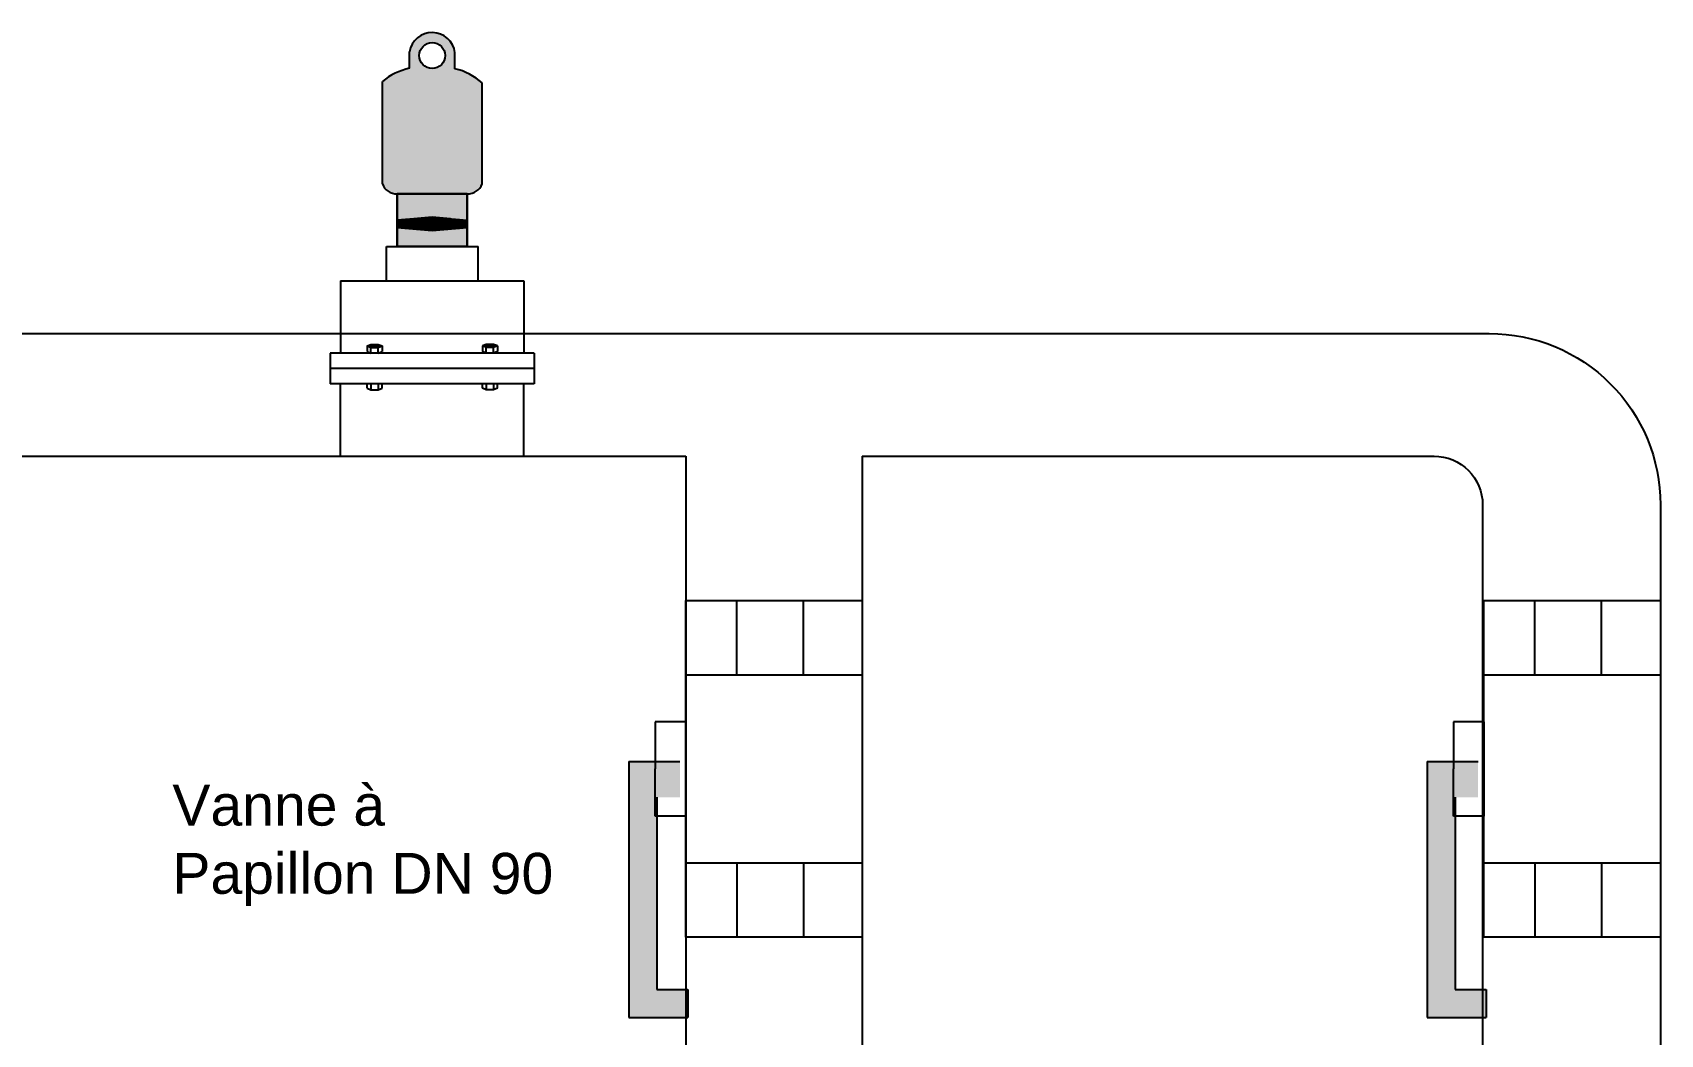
# Model space of a CAD drawing. Header units: millimetres. Extents: x 81856 to 91441, y 211852 to 275626.
# Drawn here: x 86237.1 to 86405.1, y 275216.6 to 275320 of the extents above; entities that cross this region are included whole.
import ezdxf

# ---------------------------------------------------------------- set-up
doc = ezdxf.new("R2010")
doc.units = ezdxf.units.MM
doc.header["$LTSCALE"] = 2
doc.styles.get("Standard").update_dxf_attribs({"font": 'txt.shx'})

msp = doc.modelspace()

# ---------------------------------------------------------------- hatches: boundary and pattern name
h = msp.add_hatch(color=1)
h.paths.add_polyline_path([(86273.161, 275304.374, 0.3050503), (86274.529, 275303.336), (86282.089, 275303.336, 0.305084), (86283.457, 275304.374), (86283.457, 275314.781, 0.1214913), (86280.656, 275316.24), (86280.656, 275317.907, 0.8641392), (86275.962, 275317.969), (86275.962, 275316.281, 0.1195175), (86273.161, 275314.933)])
h.paths.add_polyline_path([(86276.968, 275317.594, -1), (86279.641, 275317.594, -1)], flags=16)
for color, points in [(252, [(86274.704, 275303.336), (86274.704, 275300.613), (86276.408, 275300.768), (86278.309, 275300.916), (86280.21, 275300.768), (86281.914, 275300.613), (86281.914, 275303.336)]), (251, [(86276.408, 275300.768), (86274.704, 275300.613), (86274.704, 275299.867), (86276.408, 275299.712)]), (251, [(86278.309, 275300.916), (86276.408, 275300.768), (86276.408, 275299.712), (86278.309, 275299.564)]), (251, [(86280.21, 275299.712), (86280.21, 275300.768), (86278.309, 275300.916), (86278.309, 275299.564)]), (251, [(86281.914, 275299.867), (86281.914, 275300.613), (86280.21, 275300.768), (86280.21, 275299.712)]), (252, [(86281.914, 275297.89), (86281.914, 275299.867), (86280.21, 275299.712), (86278.309, 275299.564), (86276.408, 275299.712), (86274.704, 275299.867), (86274.704, 275297.89)]), (1, [(86298.611, 275218.384), (86298.611, 275244.791), (86303.873, 275244.791), (86303.873, 275242.947), (86303.873, 275241.104), (86301.495, 275241.104), (86301.495, 275221.268), (86304.697, 275221.268), (86304.697, 275218.384)]), (1, [(86380.983, 275218.384), (86380.983, 275244.791), (86386.245, 275244.791), (86386.245, 275242.947), (86386.245, 275241.104), (86383.867, 275241.104), (86383.867, 275221.268), (86387.069, 275221.268), (86387.069, 275218.384)])]:
    msp.add_hatch(color=color).paths.add_polyline_path(points)

# ---------------------------------------------------------------- linework, layer by layer
at = {"color": 0}
for p, q in [((86275.962, 275316.281), (86275.962, 275317.969)), ((86280.656, 275316.24), (86280.656, 275317.907)), ((86273.161, 275304.374), (86273.161, 275314.933)), ((86283.457, 275304.374), (86283.457, 275314.781)), ((86274.704, 275297.89), (86274.704, 275303.336)), ((86274.704, 275303.336), (86281.914, 275303.336)), ((86274.704, 275303.336), (86281.914, 275303.336)), ((86281.914, 275303.336), (86281.914, 275297.89)), ((86274.704, 275300.613), (86274.704, 275299.867)), ((86276.408, 275300.756), (86276.408, 275299.712)), ((86278.309, 275300.916), (86278.309, 275299.565)), ((86280.21, 275300.768), (86280.21, 275299.724)), ((86281.914, 275300.613), (86281.914, 275299.867)), ((86274.704, 275299.867), (86278.309, 275299.564)), ((86278.309, 275299.564), (86281.914, 275299.867)), ((86273.576, 275297.89), (86283.042, 275297.89)), ((86273.576, 275294.361), (86273.576, 275297.89)), ((86281.914, 275297.89), (86274.704, 275297.89)), ((86274.704, 275297.89), (86281.914, 275297.89)), ((86283.042, 275294.361), (86283.042, 275297.89)), ((86268.843, 275294.361), (86287.775, 275294.361)), ((86268.843, 275294.361), (86268.843, 275286.901)), ((86287.775, 275294.361), (86287.775, 275286.901)), ((86271.583, 275287.655), (86271.97, 275287.811)), ((86271.583, 275287.655), (86271.583, 275287.059)), ((86271.583, 275287.655), (86271.97, 275287.499)), ((86271.865, 275287.655), (86271.99, 275287.706)), ((86271.865, 275287.655), (86271.99, 275287.605)), ((86271.97, 275287.811), (86272.744, 275287.811)), ((86271.97, 275286.903), (86271.97, 275287.499)), ((86271.97, 275287.499), (86272.744, 275287.499)), ((86271.99, 275287.706), (86272.724, 275287.706)), ((86271.99, 275287.605), (86272.724, 275287.605)), ((86272.724, 275287.706), (86272.849, 275287.655)), ((86272.724, 275287.605), (86272.849, 275287.655)), ((86272.744, 275287.811), (86273.132, 275287.655)), ((86272.744, 275287.499), (86273.132, 275287.655)), ((86272.744, 275286.903), (86272.744, 275287.499)), ((86273.132, 275287.655), (86273.132, 275287.059)), ((86283.874, 275287.811), (86283.486, 275287.655)), ((86283.874, 275287.499), (86283.486, 275287.655)), ((86283.486, 275287.655), (86283.486, 275287.059)), ((86283.894, 275287.706), (86283.769, 275287.655)), ((86283.894, 275287.605), (86283.769, 275287.655)), ((86284.648, 275287.811), (86283.874, 275287.811)), ((86284.648, 275287.499), (86283.874, 275287.499)), ((86283.874, 275286.903), (86283.874, 275287.499)), ((86284.628, 275287.706), (86283.894, 275287.706)), ((86284.628, 275287.605), (86283.894, 275287.605)), ((86284.753, 275287.655), (86284.628, 275287.706)), ((86284.753, 275287.655), (86284.628, 275287.605)), ((86285.035, 275287.655), (86284.648, 275287.811)), ((86285.035, 275287.655), (86284.648, 275287.499)), ((86284.648, 275286.903), (86284.648, 275287.499)), ((86285.035, 275287.655), (86285.035, 275287.059)), ((86267.788, 275286.901), (86267.788, 275283.737)), ((86288.83, 275286.901), (86267.788, 275286.901)), ((86271.583, 275287.059), (86271.97, 275286.903)), ((86272.744, 275286.903), (86273.132, 275287.059)), ((86283.874, 275286.903), (86283.486, 275287.059)), ((86285.035, 275287.059), (86284.648, 275286.903)), ((86288.83, 275286.901), (86288.83, 275283.737)), ((86288.83, 275285.319), (86267.788, 275285.319)), ((86288.83, 275283.737), (86267.788, 275283.737)), ((86288.83, 275283.737), (86267.788, 275283.737)), ((86268.843, 275276.277), (86268.843, 275283.737)), ((86271.583, 275283.281), (86271.583, 275283.737)), ((86271.583, 275283.281), (86271.97, 275283.139)), ((86271.97, 275283.735), (86271.97, 275283.139)), ((86271.97, 275283.139), (86272.744, 275283.139)), ((86272.744, 275283.735), (86272.744, 275283.139)), ((86272.744, 275283.139), (86273.132, 275283.295)), ((86273.132, 275283.295), (86273.132, 275283.737)), ((86283.486, 275283.295), (86283.486, 275283.737)), ((86283.874, 275283.139), (86283.486, 275283.295)), ((86283.874, 275283.735), (86283.874, 275283.139)), ((86284.648, 275283.139), (86283.874, 275283.139)), ((86284.648, 275283.735), (86284.648, 275283.139)), ((86285.035, 275283.281), (86284.648, 275283.139)), ((86285.035, 275283.281), (86285.035, 275283.737)), ((86287.775, 275276.277), (86287.775, 275283.737)), ((86268.843, 275276.277), (86287.775, 275276.277)), ((86322.687, 275276.277), (86322.687, 275163.334)), ((86304.464, 275226.665), (86304.464, 275261.395)), ((86309.735, 275253.73), (86309.735, 275261.395)), ((86316.621, 275253.73), (86316.621, 275261.395)), ((86322.687, 275261.395), (86322.687, 275226.665)), ((86386.836, 275226.665), (86386.836, 275261.395)), ((86392.107, 275253.73), (86392.107, 275261.395)), ((86398.993, 275253.73), (86398.993, 275261.395)), ((86405.059, 275261.395), (86405.059, 275226.665)), ((86304.464, 275253.723), (86322.687, 275253.723)), ((86386.836, 275253.723), (86405.059, 275253.723)), ((86304.464, 275248.894), (86301.327, 275248.894)), ((86301.327, 275248.894), (86301.327, 275244.03)), ((86304.464, 275248.894), (86304.464, 275239.166)), ((86386.836, 275248.894), (86383.699, 275248.894)), ((86383.699, 275248.894), (86383.699, 275244.03)), ((86386.836, 275248.894), (86386.836, 275239.166)), ((86298.611, 275244.791), (86303.873, 275244.791)), ((86298.611, 275244.791), (86298.611, 275218.384)), ((86301.327, 275239.166), (86301.327, 275244.03)), ((86380.983, 275244.791), (86386.245, 275244.791)), ((86380.983, 275244.791), (86380.983, 275218.384)), ((86383.699, 275239.166), (86383.699, 275244.03)), ((86301.495, 275241.104), (86301.495, 275221.268)), ((86383.867, 275241.104), (86383.867, 275221.268)), ((86304.464, 275239.166), (86301.327, 275239.166)), ((86386.836, 275239.166), (86383.699, 275239.166)), ((86304.464, 275234.338), (86322.687, 275234.338)), ((86309.735, 275234.331), (86309.735, 275226.665)), ((86316.621, 275234.331), (86316.621, 275226.665)), ((86386.836, 275234.338), (86405.059, 275234.338)), ((86392.107, 275234.331), (86392.107, 275226.665)), ((86398.993, 275234.331), (86398.993, 275226.665)), ((86322.687, 275226.665), (86304.464, 275226.665)), ((86405.059, 275226.665), (86386.836, 275226.665)), ((86301.495, 275221.268), (86304.697, 275221.268)), ((86304.697, 275221.268), (86304.697, 275218.384)), ((86383.867, 275221.268), (86387.069, 275221.268)), ((86387.069, 275221.268), (86387.069, 275218.384)), ((86298.611, 275218.384), (86304.697, 275218.384)), ((86380.983, 275218.384), (86387.069, 275218.384))]:
    msp.add_line(p, q, dxfattribs=at)
at = {"color": 7}
for p, q in [((86276.408, 275300.768), (86274.704, 275300.613)), ((86278.309, 275300.916), (86276.408, 275300.768)), ((86276.408, 275300.768), (86276.408, 275299.712)), ((86278.309, 275300.916), (86278.309, 275299.564)), ((86280.21, 275300.768), (86278.309, 275300.916)), ((86280.21, 275300.768), (86281.914, 275300.613)), ((86280.21, 275300.768), (86280.21, 275299.712)), ((86276.408, 275299.712), (86274.704, 275299.867)), ((86278.309, 275299.564), (86276.408, 275299.712)), ((86280.21, 275299.712), (86278.309, 275299.564)), ((86280.21, 275299.712), (86281.914, 275299.867))]:
    msp.add_line(p, q, dxfattribs=at)
for p, q in [((86228.785, 275288.931), (86322.687, 275288.927)), ((86228.785, 275276.277), (86304.464, 275276.277)), ((86304.464, 275261.395), (86322.687, 275261.395)), ((86386.836, 275261.395), (86405.059, 275261.395))]:
    msp.add_line(p, q)
at = {"color": 0}
for points in [[(86274.704, 275297.89), (86281.914, 275297.89), (86281.914, 275303.336), (86274.704, 275303.336)], [(86274.704, 275303.336), (86281.914, 275303.336), (86281.914, 275297.89), (86274.704, 275297.89)]]:
    msp.add_lwpolyline(points, close=True, dxfattribs=at)
for points in [[(86274.704, 275300.613), (86278.309, 275300.916), (86281.914, 275300.613), (86281.914, 275299.867), (86278.457, 275299.553), (86274.704, 275299.867)], [(86304.464, 275276.277), (86304.464, 275167.131)]]:
    msp.add_lwpolyline(points, dxfattribs=at)
at = {"flags": 128}
for points in [[(86322.687, 275288.927), (86387.399, 275288.927, -0.4142136), (86405.059, 275271.267), (86405.059, 275085.752)], [(86322.687, 275276.277), (86381.704, 275276.277, -0.4142136), (86386.704, 275271.277), (86386.704, 275085.752)]]:
    msp.add_lwpolyline(points, format="xyb", dxfattribs=at)
at = {"color": 0}
msp.add_circle((86278.304, 275317.594), 1.336, dxfattribs=at)
for centre, radius, start, end in [((86278.304, 275317.594), 2.373, 7.57431, 170.90064), ((86277.34, 275309.833), 6.593, 102.06622, 129.3283), ((86279.099, 275309.833), 6.593, 48.63142, 76.3394), ((86274.617, 275304.872), 1.538, 198.87467, 273.26089), ((86282.001, 275304.872), 1.538, 266.73911, 341.12533)]:
    msp.add_arc(centre, radius, start, end, dxfattribs=at)

# ---------------------------------------------------------------- texts
at = {"color": 0, "insert": (86251.491, 275242.397), "char_height": 4.21842, "width": 319.87406, "attachment_point": 1}
msp.add_mtext('{\\fArial|b0|i0|c0|p34;Vanne à \\PPapillon DN 90}', dxfattribs=at)

doc.saveas('drawing.dxf')
